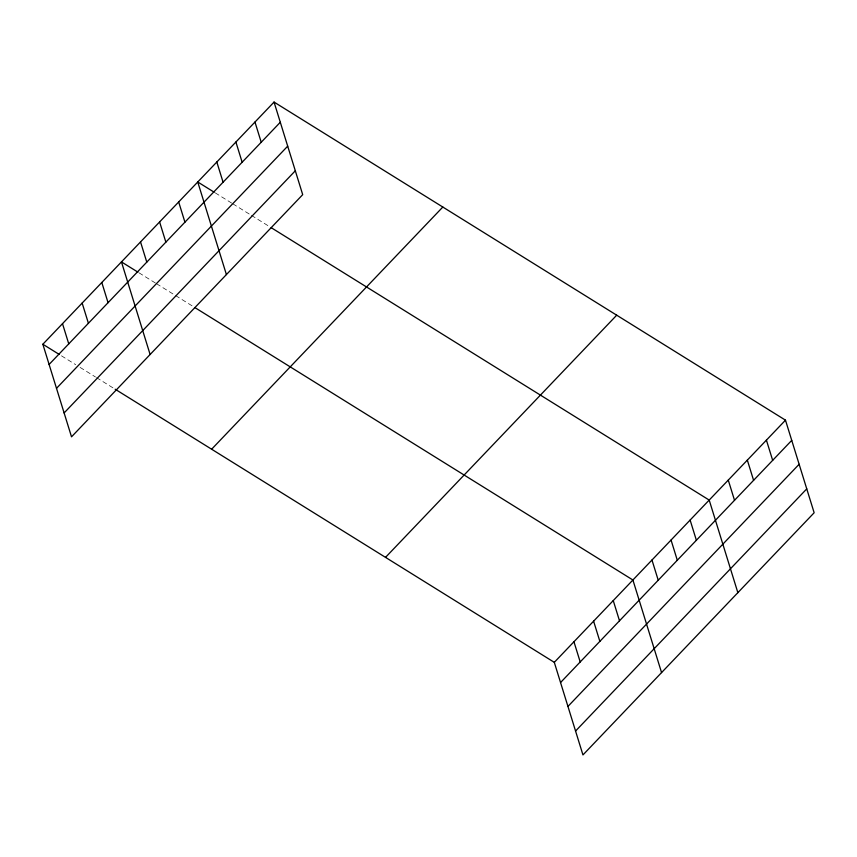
<?xml version="1.0" encoding="UTF-8"?>
<svg xmlns="http://www.w3.org/2000/svg" width="857" height="857" viewBox="0 0 857 857"><rect width="100%" height="100%" fill="white"/><g stroke="black" fill="none" stroke-linecap="round" stroke-linejoin="round"><path stroke-width="0.64" stroke-dasharray="4.29 3.21" d="M215.289 192.889L231.722 203.12M232.815 203.805L250.351 214.711M251.455 215.386L270.084 226.976M138.995 272.815L155.428 283.035M156.531 283.721L192.696 306.206M61.479 355.826L75.727 364.696M80.108 367.417L95.459 376.962M96.552 377.648L114.088 388.553"/><path stroke-width="1.29" d="M274.047 102.069L302.703 194.657L71.517 436.834L42.85 344.246L274.047 102.069L785.483 420.166L814.15 512.754L582.953 754.931L554.297 662.343L115.181 389.228M49.106 364.45L280.293 122.272M56.498 388.339L287.695 146.161M64.114 412.945L295.311 170.779M211.625 449.218L442.823 207.04M385.521 557.371L616.708 315.194M554.297 662.343L785.483 420.166M560.553 682.536L791.739 440.369M567.945 706.425L799.142 464.258M575.561 731.042L806.758 488.865M214.186 192.214L197.753 181.984L226.409 274.583M271.176 227.662L709.2 500.081L737.856 592.669M137.891 272.13L121.458 261.91L150.114 354.498M194.882 307.577L632.905 579.996L661.561 672.595M42.85 344.246L59.294 354.466M766.415 440.144L772.671 460.348M747.336 460.123L753.592 480.327M728.268 480.102L734.524 500.306M690.121 520.06L696.377 540.264M671.052 540.039L677.298 560.242M651.973 560.017L658.23 580.221M613.248 600.586L619.504 620.789M593.601 621.164L599.857 641.368M573.944 641.754L580.2 661.958M254.968 122.048L261.224 142.251M235.9 142.026L242.145 162.23M216.821 162.005L223.077 182.209M178.674 201.963L184.93 222.167M159.606 221.942L165.862 242.145M140.527 241.92L146.783 262.124M101.801 282.489L108.057 302.692M82.154 303.078L88.41 323.282M62.497 323.657L68.753 343.861"/></g></svg>
